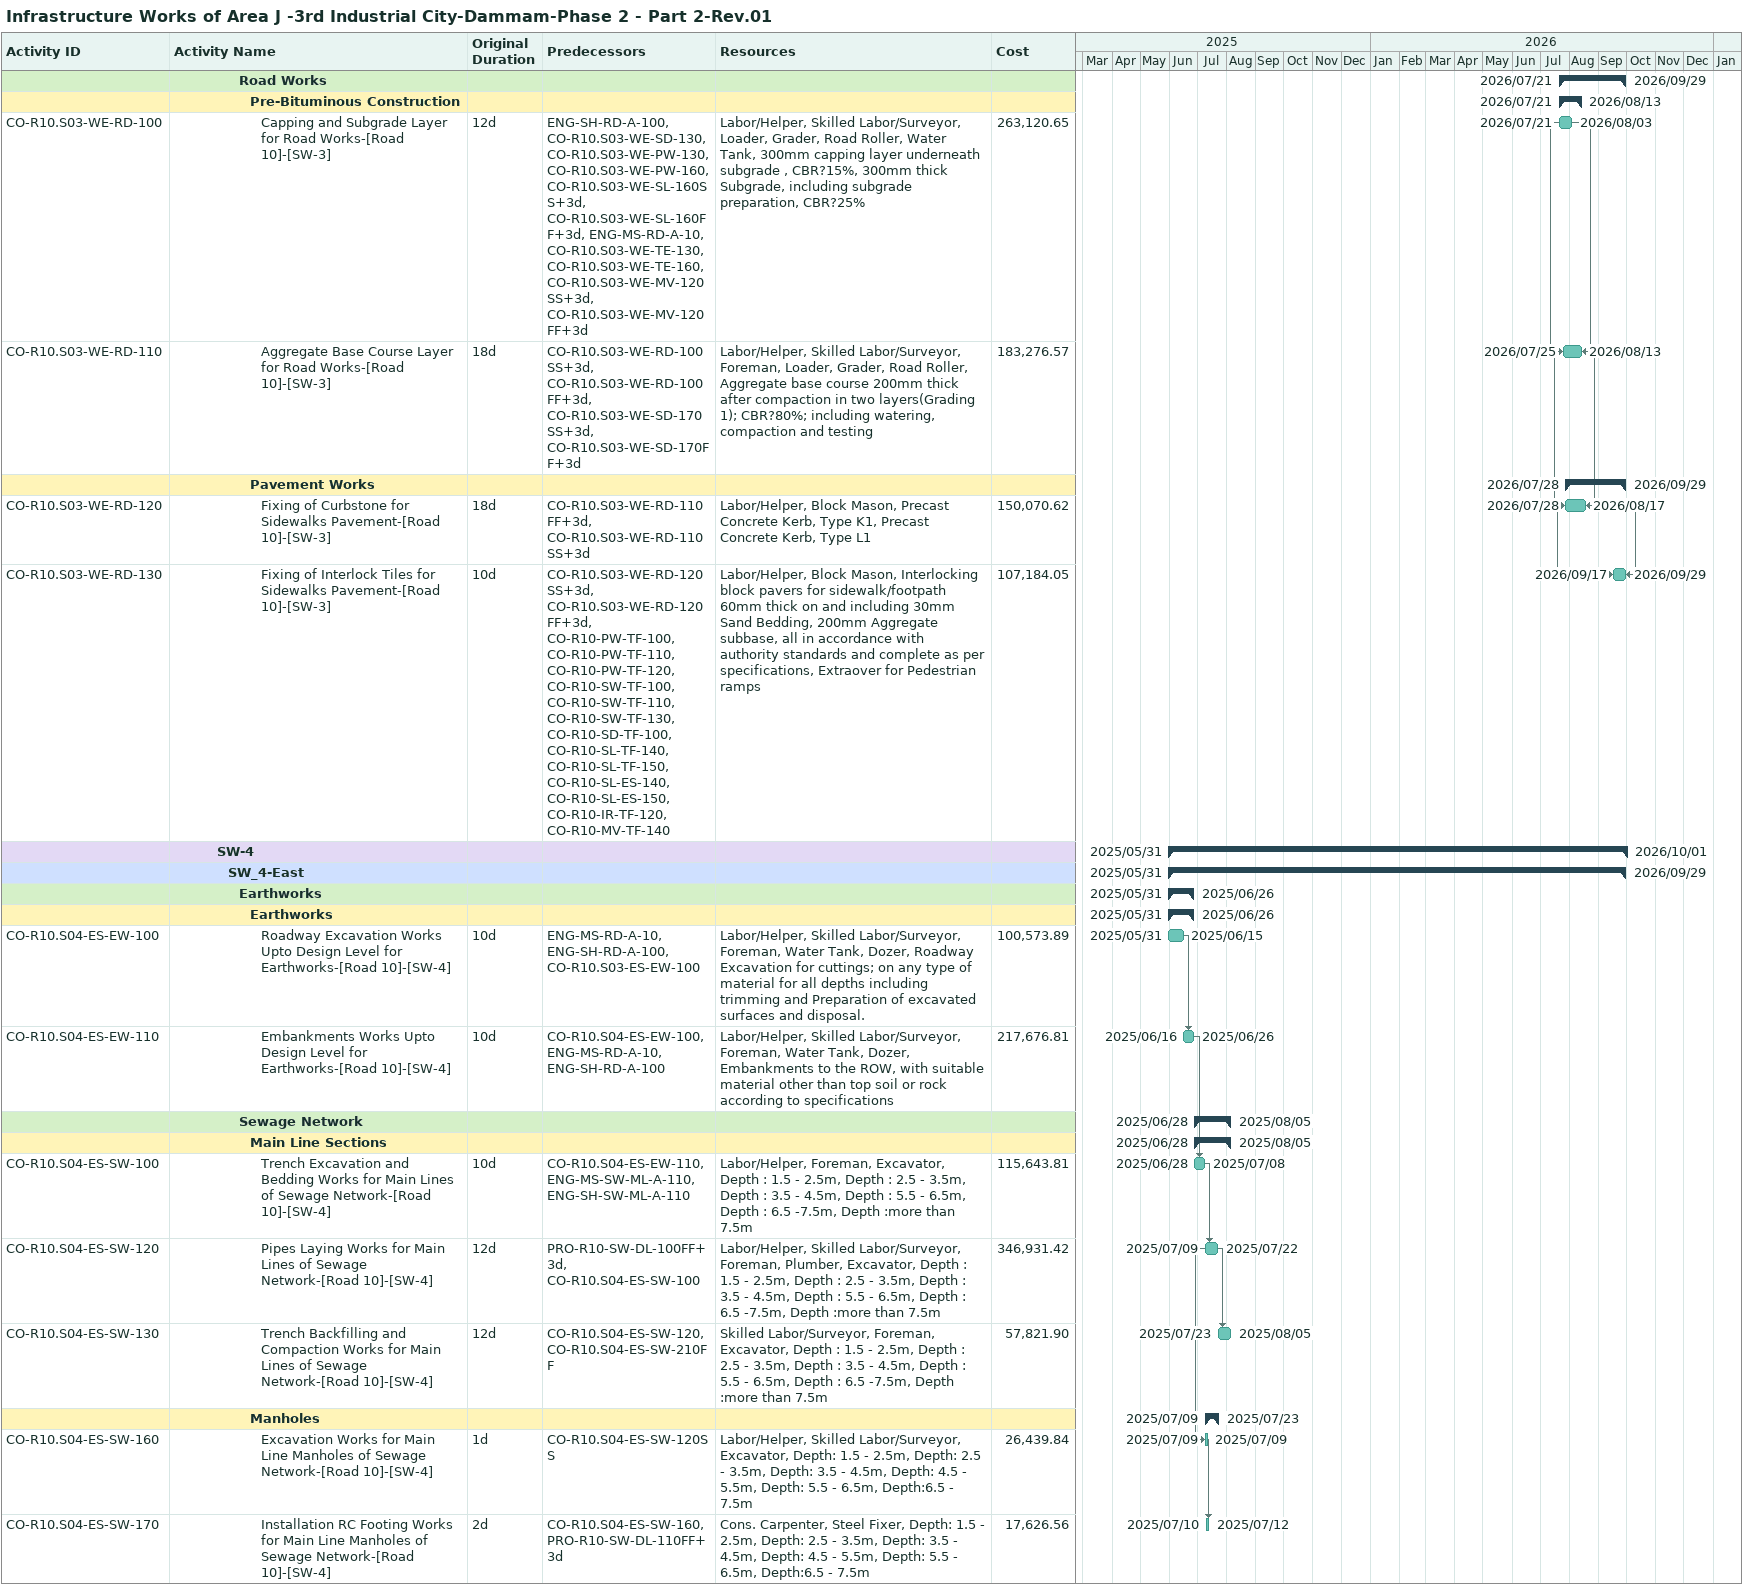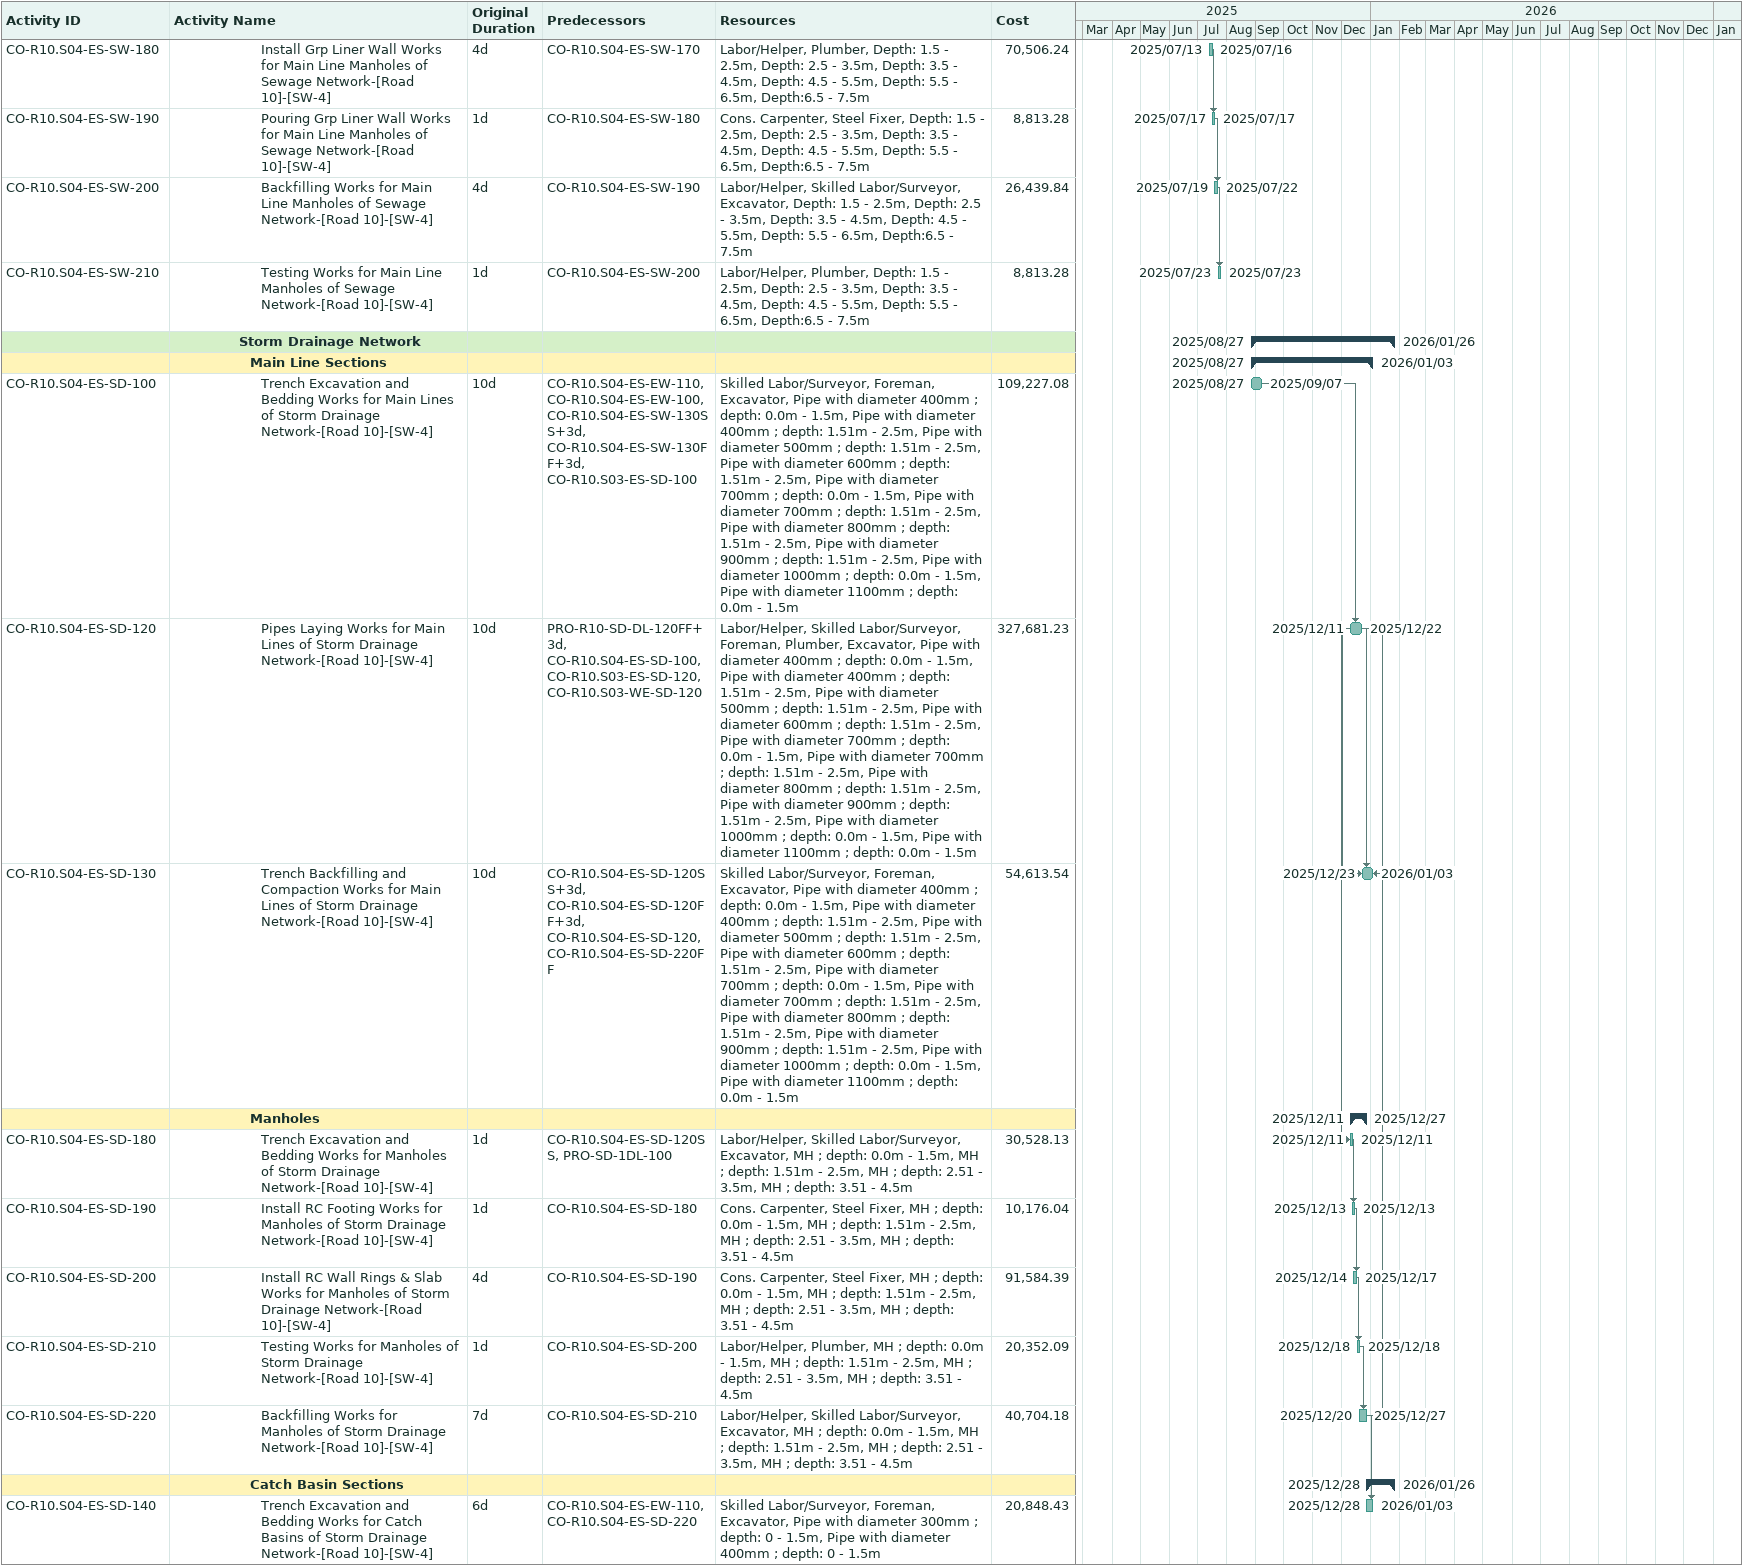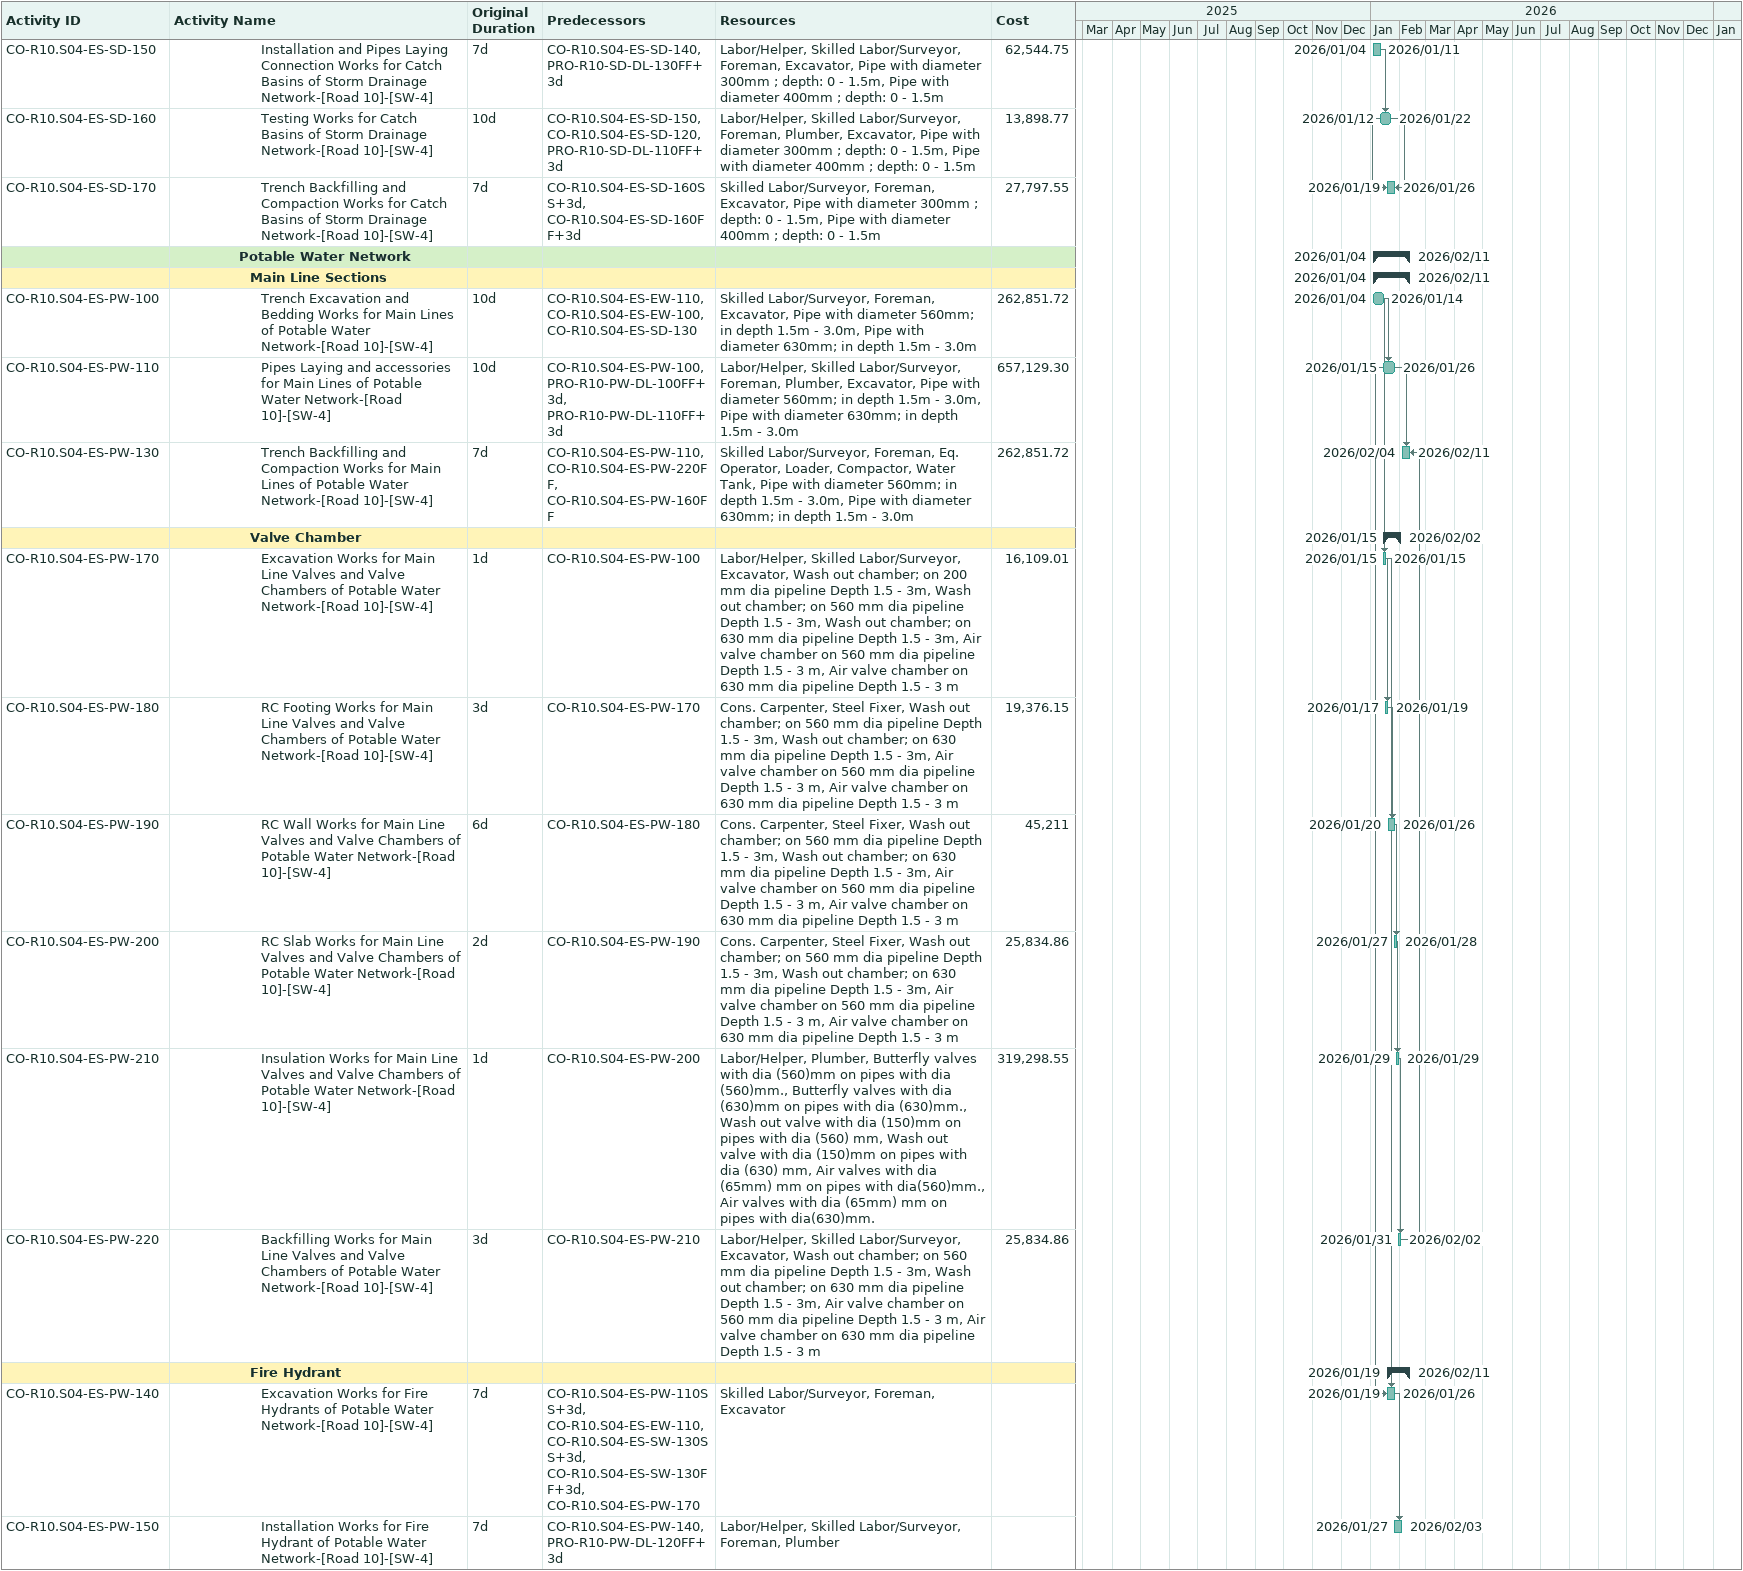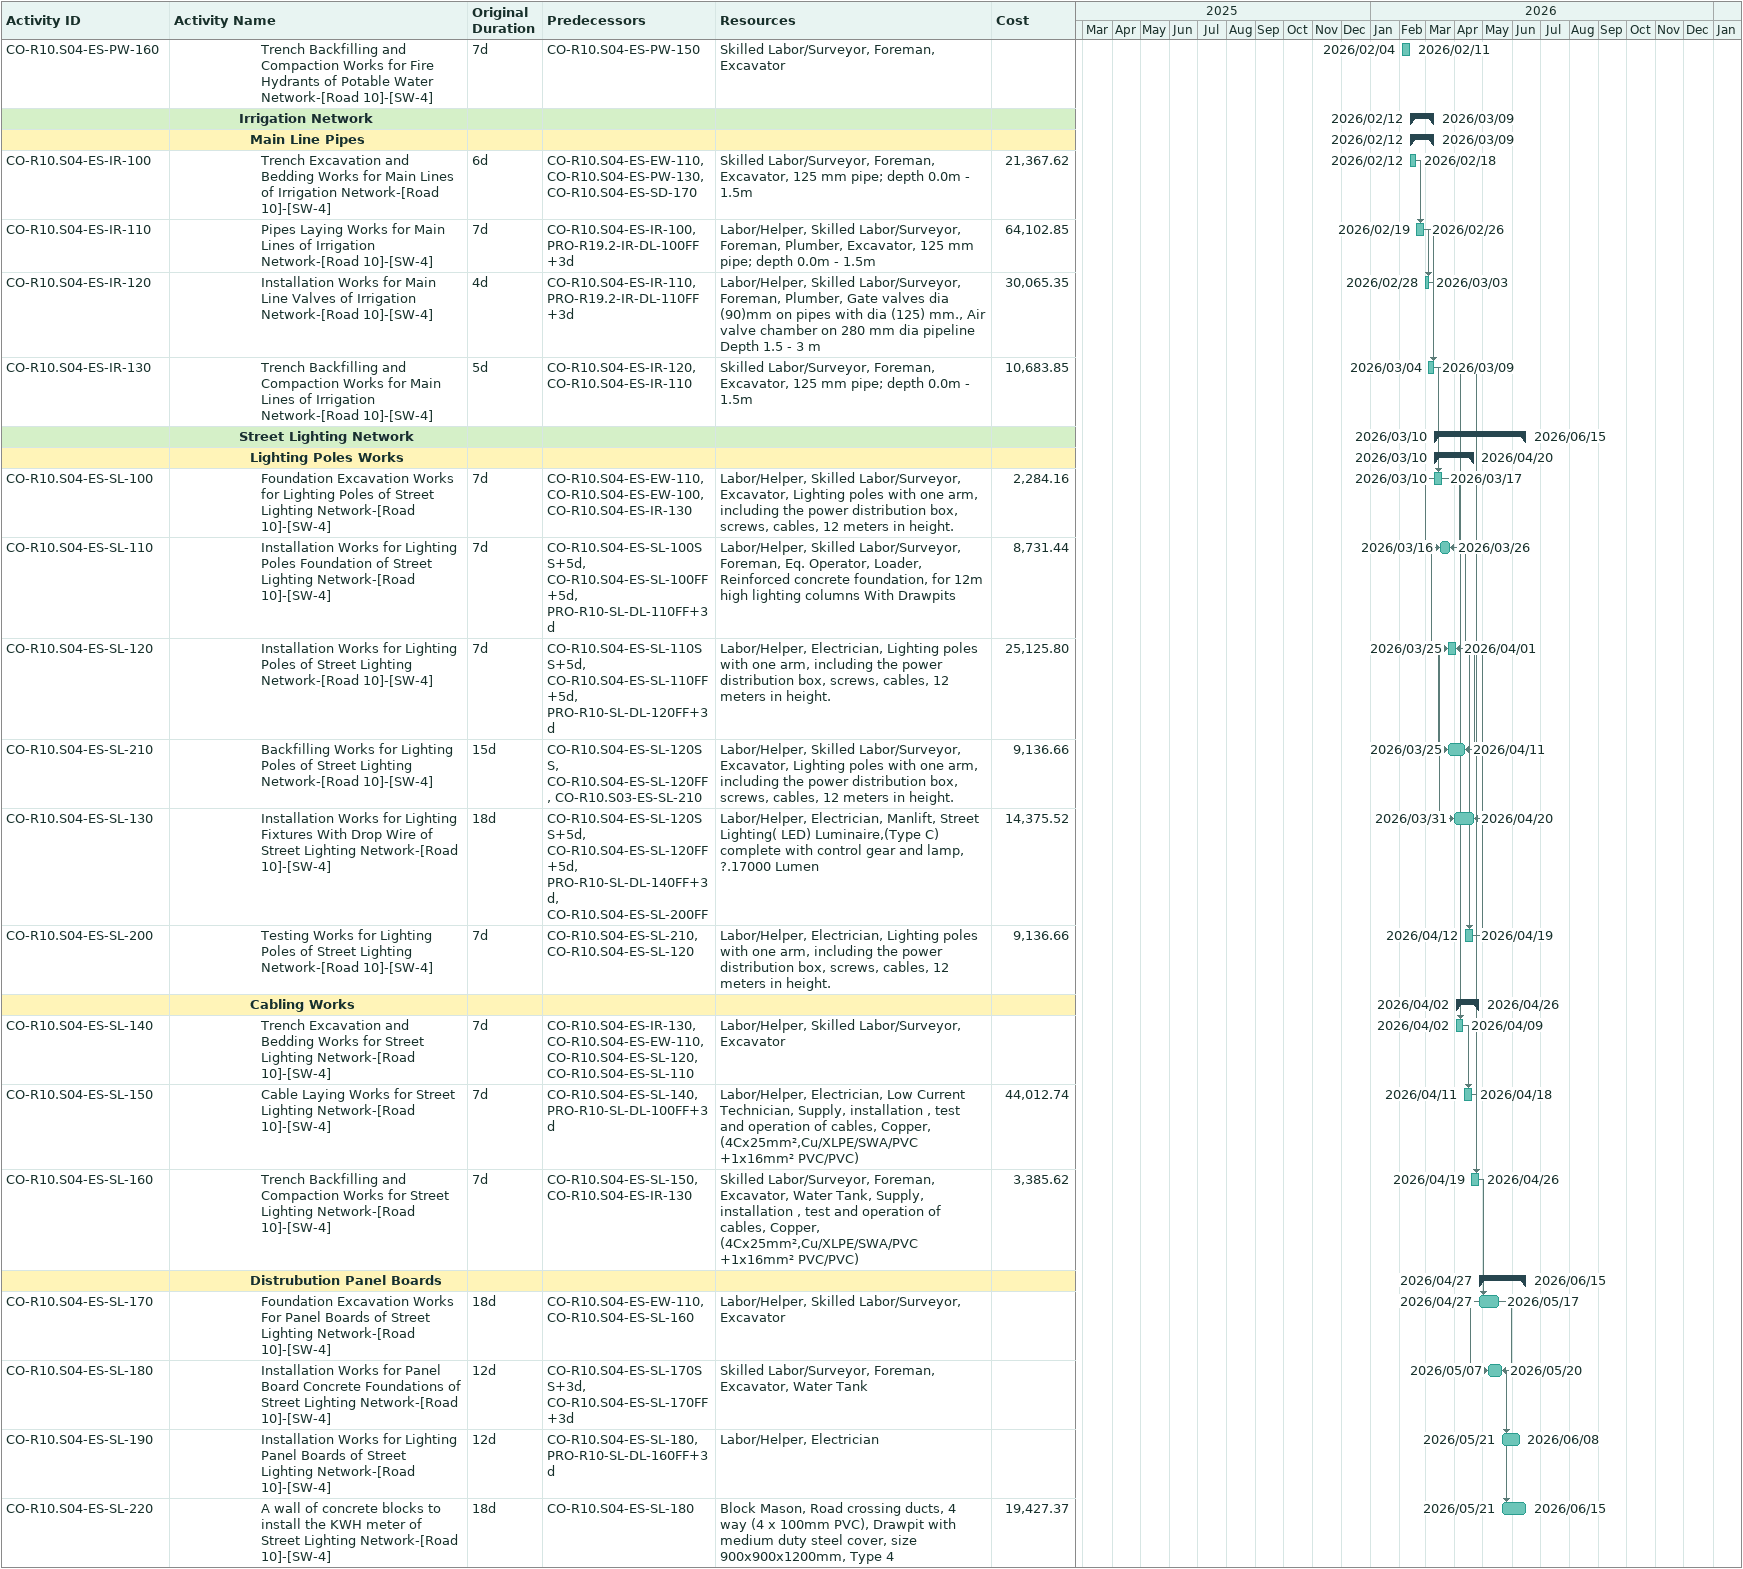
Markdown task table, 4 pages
Infrastructure Works of Area J -3rd Industrial City-Dammam-Phase 2 - Part 2-Rev.01

| ID | Level | Task | Original duration | Start | Finish | Predecessors | Resources | Cost |
|---|---|---|---|---|---|---|---|---|
|  | 7 | **Road Works** |  | 2026-07-21 | 2026-09-29 |  |  |  |
|  | 8 | **Pre-Bituminous Construction** |  | 2026-07-21 | 2026-08-13 |  |  |  |
| CO-R10.S03-WE-RD-100 | 9 | Capping and Subgrade Layer for Road Works-[Road 10]-[SW-3] | 12d | 2026-07-21 | 2026-08-03 | ENG-SH-RD-A-100, CO-R10.S03-WE-SD-130, CO-R10.S03-WE-PW-130, CO-R10.S03-WE-PW-160, CO-R10.S03-WE-SL-160SS+3d, CO-R10.S03-WE-SL-160FF+3d, ENG-MS-RD-A-10, CO-R10.S03-WE-TE-130, CO-R10.S03-WE-TE-160, CO-R10.S03-WE-MV-120SS+3d, CO-R10.S03-WE-MV-120FF+3d | Labor/Helper, Skilled Labor/Surveyor, Loader, Grader, Road Roller, Water Tank, 300mm capping layer underneath subgrade , CBR?15%, 300mm thick Subgrade, including subgrade preparation, CBR?25% | 263120.65 |
| CO-R10.S03-WE-RD-110 | 9 | Aggregate Base Course Layer for Road Works-[Road 10]-[SW-3] | 18d | 2026-07-25 | 2026-08-13 | CO-R10.S03-WE-RD-100SS+3d, CO-R10.S03-WE-RD-100FF+3d, CO-R10.S03-WE-SD-170SS+3d, CO-R10.S03-WE-SD-170FF+3d | Labor/Helper, Skilled Labor/Surveyor, Foreman, Loader, Grader, Road Roller, Aggregate base course 200mm thick after compaction in two layers(Grading 1); CBR?80%; including watering, compaction and testing | 183276.57 |
|  | 8 | **Pavement Works** |  | 2026-07-28 | 2026-09-29 |  |  |  |
| CO-R10.S03-WE-RD-120 | 9 | Fixing of Curbstone for Sidewalks Pavement-[Road 10]-[SW-3] | 18d | 2026-07-28 | 2026-08-17 | CO-R10.S03-WE-RD-110FF+3d, CO-R10.S03-WE-RD-110SS+3d | Labor/Helper, Block Mason, Precast Concrete Kerb, Type K1, Precast Concrete Kerb, Type L1 | 150070.62 |
| CO-R10.S03-WE-RD-130 | 9 | Fixing of Interlock Tiles for Sidewalks Pavement-[Road 10]-[SW-3] | 10d | 2026-09-17 | 2026-09-29 | CO-R10.S03-WE-RD-120SS+3d, CO-R10.S03-WE-RD-120FF+3d, CO-R10-PW-TF-100, CO-R10-PW-TF-110, CO-R10-PW-TF-120, CO-R10-SW-TF-100, CO-R10-SW-TF-110, CO-R10-SW-TF-130, CO-R10-SD-TF-100, CO-R10-SL-TF-140, CO-R10-SL-TF-150, CO-R10-SL-ES-140, CO-R10-SL-ES-150, CO-R10-IR-TF-120, CO-R10-MV-TF-140 | Labor/Helper, Block Mason, Interlocking block pavers for sidewalk/footpath 60mm thick on and including 30mm Sand Bedding, 200mm Aggregate subbase, all in accordance with authority standards and complete as per specifications, Extraover for Pedestrian ramps | 107184.05 |
|  | 5 | **SW-4** |  | 2025-05-31 | 2026-10-01 |  |  |  |
|  | 6 | **SW_4-East** |  | 2025-05-31 | 2026-09-29 |  |  |  |
|  | 7 | **Earthworks** |  | 2025-05-31 | 2025-06-26 |  |  |  |
|  | 8 | **Earthworks** |  | 2025-05-31 | 2025-06-26 |  |  |  |
| CO-R10.S04-ES-EW-100 | 9 | Roadway Excavation Works Upto Design Level for Earthworks-[Road 10]-[SW-4] | 10d | 2025-05-31 | 2025-06-15 | ENG-MS-RD-A-10, ENG-SH-RD-A-100, CO-R10.S03-ES-EW-100 | Labor/Helper, Skilled Labor/Surveyor, Foreman, Water Tank, Dozer, Roadway Excavation for cuttings; on any type of material for all depths including trimming and Preparation of excavated surfaces and disposal. | 100573.89 |
| CO-R10.S04-ES-EW-110 | 9 | Embankments Works Upto Design Level for Earthworks-[Road 10]-[SW-4] | 10d | 2025-06-16 | 2025-06-26 | CO-R10.S04-ES-EW-100, ENG-MS-RD-A-10, ENG-SH-RD-A-100 | Labor/Helper, Skilled Labor/Surveyor, Foreman, Water Tank, Dozer, Embankments to the ROW, with suitable material other than top soil or rock according to specifications | 217676.81 |
|  | 7 | **Sewage Network** |  | 2025-06-28 | 2025-08-05 |  |  |  |
|  | 8 | **Main Line Sections** |  | 2025-06-28 | 2025-08-05 |  |  |  |
| CO-R10.S04-ES-SW-100 | 9 | Trench Excavation and Bedding Works for Main Lines of Sewage Network-[Road 10]-[SW-4] | 10d | 2025-06-28 | 2025-07-08 | CO-R10.S04-ES-EW-110, ENG-MS-SW-ML-A-110, ENG-SH-SW-ML-A-110 | Labor/Helper, Foreman, Excavator, Depth : 1.5 - 2.5m, Depth : 2.5 - 3.5m, Depth : 3.5 - 4.5m, Depth : 5.5 - 6.5m, Depth : 6.5 -7.5m, Depth :more than 7.5m | 115643.81 |
| CO-R10.S04-ES-SW-120 | 9 | Pipes Laying Works for Main Lines of Sewage Network-[Road 10]-[SW-4] | 12d | 2025-07-09 | 2025-07-22 | PRO-R10-SW-DL-100FF+3d, CO-R10.S04-ES-SW-100 | Labor/Helper, Skilled Labor/Surveyor, Foreman, Plumber, Excavator, Depth : 1.5 - 2.5m, Depth : 2.5 - 3.5m, Depth : 3.5 - 4.5m, Depth : 5.5 - 6.5m, Depth : 6.5 -7.5m, Depth :more than 7.5m | 346931.42 |
| CO-R10.S04-ES-SW-130 | 9 | Trench Backfilling and Compaction Works for Main Lines of Sewage Network-[Road 10]-[SW-4] | 12d | 2025-07-23 | 2025-08-05 | CO-R10.S04-ES-SW-120, CO-R10.S04-ES-SW-210FF | Skilled Labor/Surveyor, Foreman, Excavator, Depth : 1.5 - 2.5m, Depth : 2.5 - 3.5m, Depth : 3.5 - 4.5m, Depth : 5.5 - 6.5m, Depth : 6.5 -7.5m, Depth :more than 7.5m | 57821.90 |
|  | 8 | **Manholes** |  | 2025-07-09 | 2025-07-23 |  |  |  |
| CO-R10.S04-ES-SW-160 | 9 | Excavation Works for Main Line Manholes of Sewage Network-[Road 10]-[SW-4] | 1d | 2025-07-09 | 2025-07-09 | CO-R10.S04-ES-SW-120SS | Labor/Helper, Skilled Labor/Surveyor, Excavator, Depth: 1.5 - 2.5m, Depth: 2.5 - 3.5m, Depth: 3.5 - 4.5m, Depth: 4.5 - 5.5m, Depth: 5.5 - 6.5m, Depth:6.5 - 7.5m | 26439.84 |
| CO-R10.S04-ES-SW-170 | 9 | Installation RC Footing Works for Main Line Manholes of Sewage Network-[Road 10]-[SW-4] | 2d | 2025-07-10 | 2025-07-12 | CO-R10.S04-ES-SW-160, PRO-R10-SW-DL-110FF+3d | Cons. Carpenter, Steel Fixer, Depth: 1.5 - 2.5m, Depth: 2.5 - 3.5m, Depth: 3.5 - 4.5m, Depth: 4.5 - 5.5m, Depth: 5.5 - 6.5m, Depth:6.5 - 7.5m | 17626.56 |
| CO-R10.S04-ES-SW-180 | 9 | Install Grp Liner Wall Works for Main Line Manholes of Sewage Network-[Road 10]-[SW-4] | 4d | 2025-07-13 | 2025-07-16 | CO-R10.S04-ES-SW-170 | Labor/Helper, Plumber, Depth: 1.5 - 2.5m, Depth: 2.5 - 3.5m, Depth: 3.5 - 4.5m, Depth: 4.5 - 5.5m, Depth: 5.5 - 6.5m, Depth:6.5 - 7.5m | 70506.24 |
| CO-R10.S04-ES-SW-190 | 9 | Pouring Grp Liner Wall Works for Main Line Manholes of Sewage Network-[Road 10]-[SW-4] | 1d | 2025-07-17 | 2025-07-17 | CO-R10.S04-ES-SW-180 | Cons. Carpenter, Steel Fixer, Depth: 1.5 - 2.5m, Depth: 2.5 - 3.5m, Depth: 3.5 - 4.5m, Depth: 4.5 - 5.5m, Depth: 5.5 - 6.5m, Depth:6.5 - 7.5m | 8813.28 |
| CO-R10.S04-ES-SW-200 | 9 | Backfilling Works for Main Line Manholes of Sewage Network-[Road 10]-[SW-4] | 4d | 2025-07-19 | 2025-07-22 | CO-R10.S04-ES-SW-190 | Labor/Helper, Skilled Labor/Surveyor, Excavator, Depth: 1.5 - 2.5m, Depth: 2.5 - 3.5m, Depth: 3.5 - 4.5m, Depth: 4.5 - 5.5m, Depth: 5.5 - 6.5m, Depth:6.5 - 7.5m | 26439.84 |
| CO-R10.S04-ES-SW-210 | 9 | Testing Works for Main Line Manholes of Sewage Network-[Road 10]-[SW-4] | 1d | 2025-07-23 | 2025-07-23 | CO-R10.S04-ES-SW-200 | Labor/Helper, Plumber, Depth: 1.5 - 2.5m, Depth: 2.5 - 3.5m, Depth: 3.5 - 4.5m, Depth: 4.5 - 5.5m, Depth: 5.5 - 6.5m, Depth:6.5 - 7.5m | 8813.28 |
|  | 7 | **Storm Drainage Network** |  | 2025-08-27 | 2026-01-26 |  |  |  |
|  | 8 | **Main Line Sections** |  | 2025-08-27 | 2026-01-03 |  |  |  |
| CO-R10.S04-ES-SD-100 | 9 | Trench Excavation and Bedding Works for Main Lines of Storm Drainage Network-[Road 10]-[SW-4] | 10d | 2025-08-27 | 2025-09-07 | CO-R10.S04-ES-EW-110, CO-R10.S04-ES-EW-100, CO-R10.S04-ES-SW-130SS+3d, CO-R10.S04-ES-SW-130FF+3d, CO-R10.S03-ES-SD-100 | Skilled Labor/Surveyor, Foreman, Excavator, Pipe with diameter 400mm ; depth: 0.0m - 1.5m, Pipe with diameter 400mm ; depth: 1.51m - 2.5m, Pipe with diameter 500mm ; depth: 1.51m - 2.5m, Pipe with diameter 600mm ; depth: 1.51m - 2.5m, Pipe with diameter 700mm ; depth: 0.0m - 1.5m, Pipe with diameter 700mm ; depth: 1.51m - 2.5m, Pipe with diameter 800mm ; depth: 1.51m - 2.5m, Pipe with diameter 900mm ; depth: 1.51m - 2.5m, Pipe with diameter 1000mm ; depth: 0.0m - 1.5m, Pipe with diameter 1100mm ; depth: 0.0m - 1.5m | 109227.08 |
| CO-R10.S04-ES-SD-120 | 9 | Pipes Laying Works for Main Lines of Storm Drainage Network-[Road 10]-[SW-4] | 10d | 2025-12-11 | 2025-12-22 | PRO-R10-SD-DL-120FF+3d, CO-R10.S04-ES-SD-100, CO-R10.S03-ES-SD-120, CO-R10.S03-WE-SD-120 | Labor/Helper, Skilled Labor/Surveyor, Foreman, Plumber, Excavator, Pipe with diameter 400mm ; depth: 0.0m - 1.5m, Pipe with diameter 400mm ; depth: 1.51m - 2.5m, Pipe with diameter 500mm ; depth: 1.51m - 2.5m, Pipe with diameter 600mm ; depth: 1.51m - 2.5m, Pipe with diameter 700mm ; depth: 0.0m - 1.5m, Pipe with diameter 700mm ; depth: 1.51m - 2.5m, Pipe with diameter 800mm ; depth: 1.51m - 2.5m, Pipe with diameter 900mm ; depth: 1.51m - 2.5m, Pipe with diameter 1000mm ; depth: 0.0m - 1.5m, Pipe with diameter 1100mm ; depth: 0.0m - 1.5m | 327681.23 |
| CO-R10.S04-ES-SD-130 | 9 | Trench Backfilling and Compaction Works for Main Lines of Storm Drainage Network-[Road 10]-[SW-4] | 10d | 2025-12-23 | 2026-01-03 | CO-R10.S04-ES-SD-120SS+3d, CO-R10.S04-ES-SD-120FF+3d, CO-R10.S04-ES-SD-120, CO-R10.S04-ES-SD-220FF | Skilled Labor/Surveyor, Foreman, Excavator, Pipe with diameter 400mm ; depth: 0.0m - 1.5m, Pipe with diameter 400mm ; depth: 1.51m - 2.5m, Pipe with diameter 500mm ; depth: 1.51m - 2.5m, Pipe with diameter 600mm ; depth: 1.51m - 2.5m, Pipe with diameter 700mm ; depth: 0.0m - 1.5m, Pipe with diameter 700mm ; depth: 1.51m - 2.5m, Pipe with diameter 800mm ; depth: 1.51m - 2.5m, Pipe with diameter 900mm ; depth: 1.51m - 2.5m, Pipe with diameter 1000mm ; depth: 0.0m - 1.5m, Pipe with diameter 1100mm ; depth: 0.0m - 1.5m | 54613.54 |
|  | 8 | **Manholes** |  | 2025-12-11 | 2025-12-27 |  |  |  |
| CO-R10.S04-ES-SD-180 | 9 | Trench Excavation and Bedding Works for Manholes of Storm Drainage Network-[Road 10]-[SW-4] | 1d | 2025-12-11 | 2025-12-11 | CO-R10.S04-ES-SD-120SS, PRO-SD-1DL-100 | Labor/Helper, Skilled Labor/Surveyor, Excavator, MH ; depth: 0.0m - 1.5m, MH ; depth: 1.51m - 2.5m, MH ; depth: 2.51 - 3.5m, MH ; depth: 3.51 - 4.5m | 30528.13 |
| CO-R10.S04-ES-SD-190 | 9 | Install RC Footing Works for Manholes of Storm Drainage Network-[Road 10]-[SW-4] | 1d | 2025-12-13 | 2025-12-13 | CO-R10.S04-ES-SD-180 | Cons. Carpenter, Steel Fixer, MH ; depth: 0.0m - 1.5m, MH ; depth: 1.51m - 2.5m, MH ; depth: 2.51 - 3.5m, MH ; depth: 3.51 - 4.5m | 10176.04 |
| CO-R10.S04-ES-SD-200 | 9 | Install RC Wall Rings & Slab Works for Manholes of Storm Drainage Network-[Road 10]-[SW-4] | 4d | 2025-12-14 | 2025-12-17 | CO-R10.S04-ES-SD-190 | Cons. Carpenter, Steel Fixer, MH ; depth: 0.0m - 1.5m, MH ; depth: 1.51m - 2.5m, MH ; depth: 2.51 - 3.5m, MH ; depth: 3.51 - 4.5m | 91584.39 |
| CO-R10.S04-ES-SD-210 | 9 | Testing Works for Manholes of Storm Drainage Network-[Road 10]-[SW-4] | 1d | 2025-12-18 | 2025-12-18 | CO-R10.S04-ES-SD-200 | Labor/Helper, Plumber, MH ; depth: 0.0m - 1.5m, MH ; depth: 1.51m - 2.5m, MH ; depth: 2.51 - 3.5m, MH ; depth: 3.51 - 4.5m | 20352.09 |
| CO-R10.S04-ES-SD-220 | 9 | Backfilling Works for Manholes of Storm Drainage Network-[Road 10]-[SW-4] | 7d | 2025-12-20 | 2025-12-27 | CO-R10.S04-ES-SD-210 | Labor/Helper, Skilled Labor/Surveyor, Excavator, MH ; depth: 0.0m - 1.5m, MH ; depth: 1.51m - 2.5m, MH ; depth: 2.51 - 3.5m, MH ; depth: 3.51 - 4.5m | 40704.18 |
|  | 8 | **Catch Basin Sections** |  | 2025-12-28 | 2026-01-26 |  |  |  |
| CO-R10.S04-ES-SD-140 | 9 | Trench Excavation and Bedding Works for Catch Basins of Storm Drainage Network-[Road 10]-[SW-4] | 6d | 2025-12-28 | 2026-01-03 | CO-R10.S04-ES-EW-110, CO-R10.S04-ES-SD-220 | Skilled Labor/Surveyor, Foreman, Excavator, Pipe with diameter 300mm ; depth: 0 - 1.5m, Pipe with diameter 400mm ; depth: 0 - 1.5m | 20848.43 |
| CO-R10.S04-ES-SD-150 | 9 | Installation and Pipes Laying Connection Works for Catch Basins of Storm Drainage Network-[Road 10]-[SW-4] | 7d | 2026-01-04 | 2026-01-11 | CO-R10.S04-ES-SD-140, PRO-R10-SD-DL-130FF+3d | Labor/Helper, Skilled Labor/Surveyor, Foreman, Excavator, Pipe with diameter 300mm ; depth: 0 - 1.5m, Pipe with diameter 400mm ; depth: 0 - 1.5m | 62544.75 |
| CO-R10.S04-ES-SD-160 | 9 | Testing Works for Catch Basins of Storm Drainage Network-[Road 10]-[SW-4] | 10d | 2026-01-12 | 2026-01-22 | CO-R10.S04-ES-SD-150, CO-R10.S04-ES-SD-120, PRO-R10-SD-DL-110FF+3d | Labor/Helper, Skilled Labor/Surveyor, Foreman, Plumber, Excavator, Pipe with diameter 300mm ; depth: 0 - 1.5m, Pipe with diameter 400mm ; depth: 0 - 1.5m | 13898.77 |
| CO-R10.S04-ES-SD-170 | 9 | Trench Backfilling and Compaction Works for Catch Basins of Storm Drainage Network-[Road 10]-[SW-4] | 7d | 2026-01-19 | 2026-01-26 | CO-R10.S04-ES-SD-160SS+3d, CO-R10.S04-ES-SD-160FF+3d | Skilled Labor/Surveyor, Foreman, Excavator, Pipe with diameter 300mm ; depth: 0 - 1.5m, Pipe with diameter 400mm ; depth: 0 - 1.5m | 27797.55 |
|  | 7 | **Potable Water Network** |  | 2026-01-04 | 2026-02-11 |  |  |  |
|  | 8 | **Main Line Sections** |  | 2026-01-04 | 2026-02-11 |  |  |  |
| CO-R10.S04-ES-PW-100 | 9 | Trench Excavation and Bedding Works for Main Lines of Potable Water Network-[Road 10]-[SW-4] | 10d | 2026-01-04 | 2026-01-14 | CO-R10.S04-ES-EW-110, CO-R10.S04-ES-EW-100, CO-R10.S04-ES-SD-130 | Skilled Labor/Surveyor, Foreman, Excavator, Pipe with diameter 560mm; in depth 1.5m - 3.0m, Pipe with diameter 630mm; in depth 1.5m - 3.0m | 262851.72 |
| CO-R10.S04-ES-PW-110 | 9 | Pipes Laying and accessories for Main Lines of Potable Water Network-[Road 10]-[SW-4] | 10d | 2026-01-15 | 2026-01-26 | CO-R10.S04-ES-PW-100, PRO-R10-PW-DL-100FF+3d, PRO-R10-PW-DL-110FF+3d | Labor/Helper, Skilled Labor/Surveyor, Foreman, Plumber, Excavator, Pipe with diameter 560mm; in depth 1.5m - 3.0m, Pipe with diameter 630mm; in depth 1.5m - 3.0m | 657129.30 |
| CO-R10.S04-ES-PW-130 | 9 | Trench Backfilling and Compaction Works for Main Lines of Potable Water Network-[Road 10]-[SW-4] | 7d | 2026-02-04 | 2026-02-11 | CO-R10.S04-ES-PW-110, CO-R10.S04-ES-PW-220FF, CO-R10.S04-ES-PW-160FF | Skilled Labor/Surveyor, Foreman, Eq. Operator, Loader, Compactor, Water Tank, Pipe with diameter 560mm; in depth 1.5m - 3.0m, Pipe with diameter 630mm; in depth 1.5m - 3.0m | 262851.72 |
|  | 8 | **Valve Chamber** |  | 2026-01-15 | 2026-02-02 |  |  |  |
| CO-R10.S04-ES-PW-170 | 9 | Excavation Works for Main Line Valves and Valve Chambers of Potable Water Network-[Road 10]-[SW-4] | 1d | 2026-01-15 | 2026-01-15 | CO-R10.S04-ES-PW-100 | Labor/Helper, Skilled Labor/Surveyor, Excavator, Wash out chamber; on 200 mm dia pipeline Depth 1.5 - 3m, Wash out chamber; on 560 mm dia pipeline Depth 1.5 - 3m, Wash out chamber; on 630 mm dia pipeline Depth 1.5 - 3m, Air valve chamber on 560 mm dia pipeline Depth 1.5 - 3 m, Air valve chamber on 630 mm dia pipeline Depth 1.5 - 3 m | 16109.01 |
| CO-R10.S04-ES-PW-180 | 9 | RC Footing Works for Main Line Valves and Valve Chambers of Potable Water Network-[Road 10]-[SW-4] | 3d | 2026-01-17 | 2026-01-19 | CO-R10.S04-ES-PW-170 | Cons. Carpenter, Steel Fixer, Wash out chamber; on 560 mm dia pipeline Depth 1.5 - 3m, Wash out chamber; on 630 mm dia pipeline Depth 1.5 - 3m, Air valve chamber on 560 mm dia pipeline Depth 1.5 - 3 m, Air valve chamber on 630 mm dia pipeline Depth 1.5 - 3 m | 19376.15 |
| CO-R10.S04-ES-PW-190 | 9 | RC Wall Works for Main Line Valves and Valve Chambers of Potable Water Network-[Road 10]-[SW-4] | 6d | 2026-01-20 | 2026-01-26 | CO-R10.S04-ES-PW-180 | Cons. Carpenter, Steel Fixer, Wash out chamber; on 560 mm dia pipeline Depth 1.5 - 3m, Wash out chamber; on 630 mm dia pipeline Depth 1.5 - 3m, Air valve chamber on 560 mm dia pipeline Depth 1.5 - 3 m, Air valve chamber on 630 mm dia pipeline Depth 1.5 - 3 m | 45211 |
| CO-R10.S04-ES-PW-200 | 9 | RC Slab Works for Main Line Valves and Valve Chambers of Potable Water Network-[Road 10]-[SW-4] | 2d | 2026-01-27 | 2026-01-28 | CO-R10.S04-ES-PW-190 | Cons. Carpenter, Steel Fixer, Wash out chamber; on 560 mm dia pipeline Depth 1.5 - 3m, Wash out chamber; on 630 mm dia pipeline Depth 1.5 - 3m, Air valve chamber on 560 mm dia pipeline Depth 1.5 - 3 m, Air valve chamber on 630 mm dia pipeline Depth 1.5 - 3 m | 25834.86 |
| CO-R10.S04-ES-PW-210 | 9 | Insulation Works for Main Line Valves and Valve Chambers of Potable Water Network-[Road 10]-[SW-4] | 1d | 2026-01-29 | 2026-01-29 | CO-R10.S04-ES-PW-200 | Labor/Helper, Plumber, Butterfly valves with dia (560)mm on pipes with dia (560)mm., Butterfly valves with dia (630)mm on pipes with dia (630)mm., Wash out valve with dia (150)mm on pipes with dia (560) mm, Wash out valve with dia (150)mm on pipes with dia (630) mm, Air valves with dia (65mm) mm on pipes with dia(560)mm., Air valves with dia (65mm) mm on pipes with dia(630)mm. | 319298.55 |
| CO-R10.S04-ES-PW-220 | 9 | Backfilling Works for Main Line Valves and Valve Chambers of Potable Water Network-[Road 10]-[SW-4] | 3d | 2026-01-31 | 2026-02-02 | CO-R10.S04-ES-PW-210 | Labor/Helper, Skilled Labor/Surveyor, Excavator, Wash out chamber; on 560 mm dia pipeline Depth 1.5 - 3m, Wash out chamber; on 630 mm dia pipeline Depth 1.5 - 3m, Air valve chamber on 560 mm dia pipeline Depth 1.5 - 3 m, Air valve chamber on 630 mm dia pipeline Depth 1.5 - 3 m | 25834.86 |
|  | 8 | **Fire Hydrant** |  | 2026-01-19 | 2026-02-11 |  |  |  |
| CO-R10.S04-ES-PW-140 | 9 | Excavation Works for Fire Hydrants of Potable Water Network-[Road 10]-[SW-4] | 7d | 2026-01-19 | 2026-01-26 | CO-R10.S04-ES-PW-110SS+3d, CO-R10.S04-ES-EW-110, CO-R10.S04-ES-SW-130SS+3d, CO-R10.S04-ES-SW-130FF+3d, CO-R10.S04-ES-PW-170 | Skilled Labor/Surveyor, Foreman, Excavator |  |
| CO-R10.S04-ES-PW-150 | 9 | Installation Works for Fire Hydrant of Potable Water Network-[Road 10]-[SW-4] | 7d | 2026-01-27 | 2026-02-03 | CO-R10.S04-ES-PW-140, PRO-R10-PW-DL-120FF+3d | Labor/Helper, Skilled Labor/Surveyor, Foreman, Plumber |  |
| CO-R10.S04-ES-PW-160 | 9 | Trench Backfilling and Compaction Works for Fire Hydrants of Potable Water Network-[Road 10]-[SW-4] | 7d | 2026-02-04 | 2026-02-11 | CO-R10.S04-ES-PW-150 | Skilled Labor/Surveyor, Foreman, Excavator |  |
|  | 7 | **Irrigation Network** |  | 2026-02-12 | 2026-03-09 |  |  |  |
|  | 8 | **Main Line Pipes** |  | 2026-02-12 | 2026-03-09 |  |  |  |
| CO-R10.S04-ES-IR-100 | 9 | Trench Excavation and Bedding Works for Main Lines of Irrigation Network-[Road 10]-[SW-4] | 6d | 2026-02-12 | 2026-02-18 | CO-R10.S04-ES-EW-110, CO-R10.S04-ES-PW-130, CO-R10.S04-ES-SD-170 | Skilled Labor/Surveyor, Foreman, Excavator, 125 mm pipe; depth 0.0m - 1.5m | 21367.62 |
| CO-R10.S04-ES-IR-110 | 9 | Pipes Laying Works for Main Lines of Irrigation Network-[Road 10]-[SW-4] | 7d | 2026-02-19 | 2026-02-26 | CO-R10.S04-ES-IR-100, PRO-R19.2-IR-DL-100FF+3d | Labor/Helper, Skilled Labor/Surveyor, Foreman, Plumber, Excavator, 125 mm pipe; depth 0.0m - 1.5m | 64102.85 |
| CO-R10.S04-ES-IR-120 | 9 | Installation Works for Main Line Valves of Irrigation Network-[Road 10]-[SW-4] | 4d | 2026-02-28 | 2026-03-03 | CO-R10.S04-ES-IR-110, PRO-R19.2-IR-DL-110FF+3d | Labor/Helper, Skilled Labor/Surveyor, Foreman, Plumber, Gate valves dia (90)mm on pipes with dia (125) mm., Air valve chamber on 280 mm dia pipeline Depth 1.5 - 3 m | 30065.35 |
| CO-R10.S04-ES-IR-130 | 9 | Trench Backfilling and Compaction Works for Main Lines of Irrigation Network-[Road 10]-[SW-4] | 5d | 2026-03-04 | 2026-03-09 | CO-R10.S04-ES-IR-120, CO-R10.S04-ES-IR-110 | Skilled Labor/Surveyor, Foreman, Excavator, 125 mm pipe; depth 0.0m - 1.5m | 10683.85 |
|  | 7 | **Street Lighting Network** |  | 2026-03-10 | 2026-06-15 |  |  |  |
|  | 8 | **Lighting Poles Works** |  | 2026-03-10 | 2026-04-20 |  |  |  |
| CO-R10.S04-ES-SL-100 | 9 | Foundation Excavation Works for Lighting Poles of Street Lighting Network-[Road 10]-[SW-4] | 7d | 2026-03-10 | 2026-03-17 | CO-R10.S04-ES-EW-110, CO-R10.S04-ES-EW-100, CO-R10.S04-ES-IR-130 | Labor/Helper, Skilled Labor/Surveyor, Excavator, Lighting poles with one arm, including the power distribution box, screws, cables, 12 meters in height. | 2284.16 |
| CO-R10.S04-ES-SL-110 | 9 | Installation Works for Lighting Poles Foundation of Street Lighting Network-[Road 10]-[SW-4] | 7d | 2026-03-16 | 2026-03-26 | CO-R10.S04-ES-SL-100SS+5d, CO-R10.S04-ES-SL-100FF+5d, PRO-R10-SL-DL-110FF+3d | Labor/Helper, Skilled Labor/Surveyor, Foreman, Eq. Operator, Loader, Reinforced concrete foundation, for 12m high lighting columns With Drawpits | 8731.44 |
| CO-R10.S04-ES-SL-120 | 9 | Installation Works for Lighting Poles of Street Lighting Network-[Road 10]-[SW-4] | 7d | 2026-03-25 | 2026-04-01 | CO-R10.S04-ES-SL-110SS+5d, CO-R10.S04-ES-SL-110FF+5d, PRO-R10-SL-DL-120FF+3d | Labor/Helper, Electrician, Lighting poles with one arm, including the power distribution box, screws, cables, 12 meters in height. | 25125.80 |
| CO-R10.S04-ES-SL-210 | 9 | Backfilling Works for Lighting Poles of Street Lighting Network-[Road 10]-[SW-4] | 15d | 2026-03-25 | 2026-04-11 | CO-R10.S04-ES-SL-120SS, CO-R10.S04-ES-SL-120FF, CO-R10.S03-ES-SL-210 | Labor/Helper, Skilled Labor/Surveyor, Excavator, Lighting poles with one arm, including the power distribution box, screws, cables, 12 meters in height. | 9136.66 |
| CO-R10.S04-ES-SL-130 | 9 | Installation Works for Lighting Fixtures With Drop Wire of Street Lighting Network-[Road 10]-[SW-4] | 18d | 2026-03-31 | 2026-04-20 | CO-R10.S04-ES-SL-120SS+5d, CO-R10.S04-ES-SL-120FF+5d, PRO-R10-SL-DL-140FF+3d, CO-R10.S04-ES-SL-200FF | Labor/Helper, Electrician, Manlift, Street Lighting( LED) Luminaire,(Type C) complete with control gear and lamp, ?.17000 Lumen | 14375.52 |
| CO-R10.S04-ES-SL-200 | 9 | Testing Works for Lighting Poles of Street Lighting Network-[Road 10]-[SW-4] | 7d | 2026-04-12 | 2026-04-19 | CO-R10.S04-ES-SL-210, CO-R10.S04-ES-SL-120 | Labor/Helper, Electrician, Lighting poles with one arm, including the power distribution box, screws, cables, 12 meters in height. | 9136.66 |
|  | 8 | **Cabling Works** |  | 2026-04-02 | 2026-04-26 |  |  |  |
| CO-R10.S04-ES-SL-140 | 9 | Trench Excavation and Bedding Works for Street Lighting Network-[Road 10]-[SW-4] | 7d | 2026-04-02 | 2026-04-09 | CO-R10.S04-ES-IR-130, CO-R10.S04-ES-EW-110, CO-R10.S04-ES-SL-120, CO-R10.S04-ES-SL-110 | Labor/Helper, Skilled Labor/Surveyor, Excavator |  |
| CO-R10.S04-ES-SL-150 | 9 | Cable Laying Works for Street Lighting Network-[Road 10]-[SW-4] | 7d | 2026-04-11 | 2026-04-18 | CO-R10.S04-ES-SL-140, PRO-R10-SL-DL-100FF+3d | Labor/Helper, Electrician, Low Current Technician, Supply, installation , test and operation of cables, Copper, (4Cx25mm²,Cu/XLPE/SWA/PVC +1x16mm² PVC/PVC) | 44012.74 |
| CO-R10.S04-ES-SL-160 | 9 | Trench Backfilling and Compaction Works for Street Lighting Network-[Road 10]-[SW-4] | 7d | 2026-04-19 | 2026-04-26 | CO-R10.S04-ES-SL-150, CO-R10.S04-ES-IR-130 | Skilled Labor/Surveyor, Foreman, Excavator, Water Tank, Supply, installation , test and operation of cables, Copper, (4Cx25mm²,Cu/XLPE/SWA/PVC +1x16mm² PVC/PVC) | 3385.62 |
|  | 8 | **Distrubution Panel Boards** |  | 2026-04-27 | 2026-06-15 |  |  |  |
| CO-R10.S04-ES-SL-170 | 9 | Foundation Excavation Works For Panel Boards of Street Lighting Network-[Road 10]-[SW-4] | 18d | 2026-04-27 | 2026-05-17 | CO-R10.S04-ES-EW-110, CO-R10.S04-ES-SL-160 | Labor/Helper, Skilled Labor/Surveyor, Excavator |  |
| CO-R10.S04-ES-SL-180 | 9 | Installation Works for Panel Board Concrete Foundations of Street Lighting Network-[Road 10]-[SW-4] | 12d | 2026-05-07 | 2026-05-20 | CO-R10.S04-ES-SL-170SS+3d, CO-R10.S04-ES-SL-170FF+3d | Skilled Labor/Surveyor, Foreman, Excavator, Water Tank |  |
| CO-R10.S04-ES-SL-190 | 9 | Installation Works for Lighting Panel Boards of Street Lighting Network-[Road 10]-[SW-4] | 12d | 2026-05-21 | 2026-06-08 | CO-R10.S04-ES-SL-180, PRO-R10-SL-DL-160FF+3d | Labor/Helper, Electrician |  |
| CO-R10.S04-ES-SL-220 | 9 | A wall of concrete blocks to install the KWH meter of Street Lighting Network-[Road 10]-[SW-4] | 18d | 2026-05-21 | 2026-06-15 | CO-R10.S04-ES-SL-180 | Block Mason, Road crossing ducts, 4 way (4 x 100mm PVC), Drawpit with medium duty steel cover, size 900x900x1200mm, Type 4 | 19427.37 |
